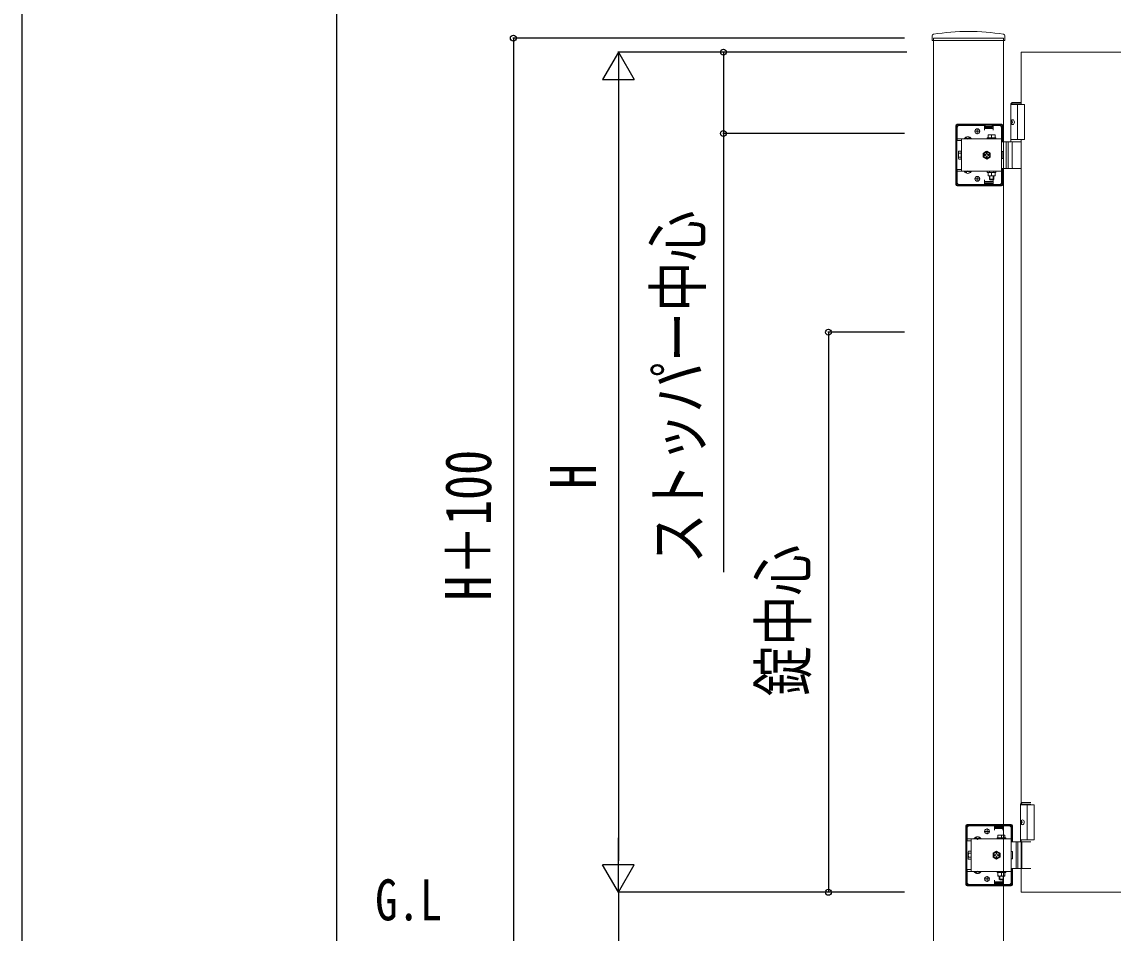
# Model space of a CAD drawing. Units: millimetres, scale not verified. Extents: x -6308 to 6308, y -4455 to 4455.
# Drawn here: x -6308 to -4749, y 876 to 2178 of the extents above; entities that cross this region are included whole.
import ezdxf
from ezdxf.enums import TextEntityAlignment as Align

# ---------------------------------------------------------------- set-up
doc = ezdxf.new("R2010")
doc.units = ezdxf.units.MM
doc.header["$LTSCALE"] = 20
for name, color, linetype in [('0-1_USER1', 3, 'Continuous'), ('0-4_YKK_D', 6, 'Continuous'), ('0-5_YKK_ZWAK', 7, 'Continuous')]:
    doc.layers.add(name, color=color, linetype=linetype)
doc.layers.add('0-3_YKK_A1', color=4, linetype='Continuous', lineweight=18)
doc.styles.add('ＭＳ ゴシック', font='')
doc.styles.get('ＭＳ ゴシック').set_extended_font_data('MS Gothic')

msp = doc.modelspace()

# ---------------------------------------------------------------- linework, layer by layer
at = {"layer": '0-3_YKK_A1'}
for p, q in [((-5007.22, 2158.19), (-5007.57, 2151.53)), ((-5007.07, 2151), (-4903.87, 2151)), ((-5005.47, 2154.5), (-5005.47, 2151)), ((-5005.47, 854.5), (-5005.47, 2151)), ((-4905.47, 854.5), (-4905.47, 2151)), ((-4903.72, 2158.19), (-4903.37, 2151.53)), ((-4880.47, 2059.5), (-4880.47, 2134.5)), ((-4892.97, 2062.5), (-4894.97, 2060.5)), ((-4894.97, 2006.5), (-4894.97, 2060.5)), ((-4894.97, 2060.5), (-4880.47, 2060.5)), ((-4892.97, 2062.5), (-4880.47, 2062.5)), ((-4885.47, 2059.5), (-4885.47, 2009.5)), ((-4973.47, 1945.5), (-4973.47, 2029.5)), ((-4971.97, 1945.5), (-4971.97, 2029.5)), ((-4971.47, 2031.5), (-4908.47, 2031.5)), ((-4971.47, 2030), (-4908.47, 2030)), ((-4971.47, 2026.5), (-4971.47, 2008.2)), ((-4932.47, 2029.5), (-4968.47, 2029.5)), ((-4932.47, 2023), (-4932.47, 2029.5)), ((-4920.47, 2028.5), (-4932.47, 2028.5)), ((-4931.47, 2027), (-4931.47, 2030)), ((-4931.47, 2027), (-4921.47, 2027)), ((-4921.47, 2027), (-4921.47, 2030)), ((-4920.47, 2023), (-4920.47, 2029.5)), ((-4911.47, 2029.5), (-4920.47, 2029.5)), ((-4916.97, 2030), (-4916.97, 2031.5)), ((-4908.97, 2030), (-4908.97, 2031.5)), ((-4908.47, 1948.5), (-4908.47, 2026.5)), ((-4907.97, 2006.5), (-4907.97, 2029.5)), ((-4906.47, 2006.5), (-4906.47, 2029.5)), ((-4893.67, 2036.6), (-4894.27, 2036.6)), ((-4893.67, 2032.4), (-4894.27, 2032.4)), ((-4892.66, 2034.92), (-4893.25, 2034.92)), ((-4892.66, 2034.08), (-4893.25, 2034.08)), ((-4971.47, 2010.7), (-4908.47, 2010.7)), ((-4965.47, 2008.2), (-4965.47, 2010.7)), ((-4961.22, 2011.21), (-4961.22, 2010.7)), ((-4951.72, 2011.21), (-4961.22, 2011.21)), ((-4951.72, 2010.7), (-4961.22, 2010.7)), ((-4958.82, 2013.2), (-4957.62, 2010.73)), ((-4957.62, 2010.73), (-4956.47, 2010.12)), ((-4955.33, 2010.73), (-4956.47, 2010.12)), ((-4954.12, 2013.2), (-4955.33, 2010.73)), ((-4951.72, 2011.21), (-4951.72, 2010.7)), ((-4946.97, 2021.5), (-4938.97, 2021.5)), ((-4946.22, 2021.25), (-4946.22, 2021.75)), ((-4942.97, 2017.5), (-4942.97, 2025.5)), ((-4939.72, 2021.25), (-4939.72, 2021.75)), ((-4920.47, 2025.5), (-4932.47, 2025.5)), ((-4928.72, 2012.3), (-4928.72, 2010.7)), ((-4916.22, 2012.3), (-4928.72, 2012.3)), ((-4928.72, 2010.7), (-4916.22, 2010.7)), ((-4927.47, 2016.3), (-4927.47, 2012.3)), ((-4917.47, 2016.3), (-4927.47, 2016.3)), ((-4927.47, 2012.3), (-4917.47, 2012.3)), ((-4922.47, 2012.3), (-4922.47, 2015.87)), ((-4917.47, 2012.3), (-4917.47, 2016.3)), ((-4916.22, 2010.7), (-4916.22, 2012.3)), ((-4965.47, 2008.2), (-4971.47, 2008.2)), ((-4965.47, 2008.2), (-4965.47, 1966.8)), ((-4905.47, 2006.5), (-4908.47, 2006.5)), ((-4907.97, 2008.2), (-4906.47, 2008.2)), ((-4880.47, 2006.5), (-4905.47, 2006.5)), ((-4901.47, 2006.5), (-4901.47, 1968.5)), ((-4898.97, 2006.5), (-4898.97, 1968.5)), ((-4894.97, 2009.5), (-4875.47, 2009.5)), ((-4893.28, 1970), (-4893.28, 2005)), ((-4880.47, 1059.5), (-4880.47, 2009.5)), ((-4969.77, 1992.5), (-4969.32, 1993.27)), ((-4969.77, 1992.5), (-4969.77, 1982.5)), ((-4969.77, 1982.5), (-4969.32, 1981.73)), ((-4965.77, 1993.27), (-4969.32, 1993.27)), ((-4965.77, 1990.39), (-4969.32, 1990.39)), ((-4965.77, 1984.61), (-4969.32, 1984.61)), ((-4965.77, 1981.73), (-4969.32, 1981.73)), ((-4965.77, 1981.73), (-4965.77, 1993.27)), ((-4965.77, 1991.4), (-4965.47, 1991.4)), ((-4965.77, 1983.6), (-4965.77, 1991.4)), ((-4965.77, 1983.6), (-4965.47, 1983.6)), ((-4934.47, 1990.39), (-4929.47, 1993.27)), ((-4934.47, 1984.61), (-4934.47, 1990.39)), ((-4929.47, 1981.73), (-4934.47, 1984.61)), ((-4932.62, 1988.1), (-4931.38, 1988.1)), ((-4932.62, 1986.9), (-4932.62, 1988.1)), ((-4931.38, 1986.9), (-4932.62, 1986.9)), ((-4930.07, 1989.41), (-4930.07, 1990.65)), ((-4930.07, 1990.65), (-4928.87, 1990.65)), ((-4929.47, 1993.27), (-4924.47, 1990.39)), ((-4924.47, 1984.61), (-4929.47, 1981.73)), ((-4928.87, 1990.65), (-4928.87, 1989.41)), ((-4928.87, 1985.59), (-4928.87, 1984.35)), ((-4926.32, 1986.9), (-4927.56, 1986.9)), ((-4924.47, 1990.39), (-4924.47, 1984.61)), ((-4965.47, 1966.8), (-4971.47, 1966.8)), ((-4971.47, 1966.8), (-4971.47, 1948.5)), ((-4971.47, 1964.3), (-4908.47, 1964.3)), ((-4965.47, 1966.8), (-4965.47, 1964.3)), ((-4951.72, 1964.3), (-4961.22, 1964.3)), ((-4961.22, 1963.79), (-4961.22, 1964.3)), ((-4958.82, 1961.8), (-4957.62, 1964.27)), ((-4957.62, 1964.27), (-4956.47, 1964.88)), ((-4955.33, 1964.27), (-4956.47, 1964.88)), ((-4954.12, 1961.8), (-4955.33, 1964.27)), ((-4951.72, 1963.79), (-4951.72, 1964.3)), ((-4928.72, 1964.3), (-4916.22, 1964.3)), ((-4928.72, 1962.7), (-4928.72, 1964.3)), ((-4925.67, 1964.3), (-4925.67, 1962.7)), ((-4919.27, 1964.3), (-4919.27, 1962.7)), ((-4916.22, 1964.3), (-4916.22, 1962.7)), ((-4908.47, 1968.5), (-4905.47, 1968.5)), ((-4907.97, 1945.5), (-4907.97, 1968.5)), ((-4907.97, 1966.8), (-4906.47, 1966.8)), ((-4906.47, 1945.5), (-4906.47, 1968.5)), ((-4905.47, 1968.5), (-4880.47, 1968.5)), ((-4951.72, 1963.79), (-4961.22, 1963.79)), ((-4946.97, 1953.5), (-4938.97, 1953.5)), ((-4946.22, 1953.75), (-4946.22, 1953.25)), ((-4942.97, 1957.5), (-4942.97, 1949.5)), ((-4939.72, 1953.75), (-4939.72, 1953.25)), ((-4932.47, 1952), (-4932.47, 1945.5)), ((-4920.47, 1949.5), (-4932.47, 1949.5)), ((-4916.22, 1962.7), (-4928.72, 1962.7)), ((-4927.47, 1957.7), (-4927.47, 1962.7)), ((-4927.47, 1962.7), (-4917.47, 1962.7)), ((-4917.47, 1957.7), (-4927.47, 1957.7)), ((-4925.47, 1957.7), (-4925.47, 1953.3)), ((-4925.47, 1953.3), (-4924.47, 1952.3)), ((-4919.47, 1953.3), (-4925.47, 1953.3)), ((-4924.93, 1957.7), (-4924.93, 1952.76)), ((-4920.47, 1952.3), (-4924.47, 1952.3)), ((-4922.47, 1962.7), (-4922.47, 1958.13)), ((-4919.47, 1953.3), (-4920.47, 1952.3)), ((-4920.47, 1952), (-4920.47, 1945.5)), ((-4920.01, 1957.7), (-4920.01, 1952.76)), ((-4919.47, 1957.7), (-4919.47, 1953.3)), ((-4917.47, 1962.7), (-4917.47, 1957.7)), ((-4971.47, 1945), (-4908.47, 1945)), ((-4971.47, 1943.5), (-4908.47, 1943.5)), ((-4968.47, 1945.5), (-4932.47, 1945.5)), ((-4920.47, 1946.5), (-4932.47, 1946.5)), ((-4931.47, 1948), (-4931.47, 1945)), ((-4931.47, 1948), (-4921.47, 1948)), ((-4921.47, 1948), (-4921.47, 1945)), ((-4920.47, 1945.5), (-4911.47, 1945.5)), ((-4916.97, 1943.5), (-4916.97, 1945)), ((-4908.97, 1943.5), (-4908.97, 1945)), ((-4878.97, 1062.5), (-4880.97, 1060.5)), ((-4880.97, 1006.5), (-4880.97, 1060.5)), ((-4880.97, 1060.5), (-4866.47, 1060.5)), ((-4878.97, 1062.5), (-4866.47, 1062.5)), ((-4871.47, 1059.5), (-4871.47, 1009.5)), ((-4959.47, 945.5), (-4959.47, 1029.5)), ((-4957.97, 945.5), (-4957.97, 1029.5)), ((-4957.47, 1031.5), (-4894.47, 1031.5)), ((-4957.47, 1030), (-4894.47, 1030)), ((-4918.47, 1029.5), (-4954.47, 1029.5)), ((-4918.47, 1023), (-4918.47, 1029.5)), ((-4917.47, 1027), (-4917.47, 1030)), ((-4907.47, 1027), (-4907.47, 1030)), ((-4906.47, 1023), (-4906.47, 1029.5)), ((-4897.47, 1029.5), (-4906.47, 1029.5)), ((-4902.97, 1030), (-4902.97, 1031.5)), ((-4894.97, 1030), (-4894.97, 1031.5)), ((-4893.97, 1006.5), (-4893.97, 1029.5)), ((-4892.47, 1006.5), (-4892.47, 1029.5)), ((-4879.67, 1036.6), (-4880.27, 1036.6)), ((-4879.67, 1032.4), (-4880.27, 1032.4)), ((-4878.66, 1034.92), (-4879.25, 1034.92)), ((-4878.66, 1034.08), (-4879.25, 1034.08)), ((-4957.47, 1026.5), (-4957.47, 1008.2)), ((-4944.82, 1013.2), (-4943.62, 1010.73)), ((-4940.12, 1013.2), (-4941.33, 1010.73)), ((-4932.97, 1021.5), (-4924.97, 1021.5)), ((-4932.22, 1021.25), (-4932.22, 1021.75)), ((-4928.97, 1017.5), (-4928.97, 1025.5)), ((-4925.72, 1021.25), (-4925.72, 1021.75)), ((-4906.47, 1028.5), (-4918.47, 1028.5)), ((-4906.47, 1025.5), (-4918.47, 1025.5)), ((-4917.47, 1027), (-4907.47, 1027)), ((-4913.47, 1016.3), (-4913.47, 1012.3)), ((-4903.47, 1016.3), (-4913.47, 1016.3)), ((-4908.47, 1012.3), (-4908.47, 1015.87)), ((-4903.47, 1012.3), (-4903.47, 1016.3)), ((-4894.47, 948.5), (-4894.47, 1026.5)), ((-4957.47, 1010.7), (-4894.47, 1010.7)), ((-4951.47, 1008.2), (-4957.47, 1008.2)), ((-4951.47, 1008.2), (-4951.47, 1010.7)), ((-4951.47, 1008.2), (-4951.47, 966.8)), ((-4947.22, 1011.21), (-4947.22, 1010.7)), ((-4937.72, 1011.21), (-4947.22, 1011.21)), ((-4937.72, 1010.7), (-4947.22, 1010.7)), ((-4943.62, 1010.73), (-4942.47, 1010.12)), ((-4941.33, 1010.73), (-4942.47, 1010.12)), ((-4937.72, 1011.21), (-4937.72, 1010.7)), ((-4914.72, 1012.3), (-4914.72, 1010.7)), ((-4902.22, 1012.3), (-4914.72, 1012.3)), ((-4914.72, 1010.7), (-4902.22, 1010.7)), ((-4913.47, 1012.3), (-4903.47, 1012.3)), ((-4902.22, 1010.7), (-4902.22, 1012.3)), ((-4891.47, 1006.5), (-4894.47, 1006.5)), ((-4893.97, 1008.2), (-4892.47, 1008.2)), ((-4866.47, 1006.5), (-4891.47, 1006.5)), ((-4887.47, 1006.5), (-4887.47, 968.5)), ((-4884.97, 1006.5), (-4884.97, 968.5)), ((-4880.97, 1009.5), (-4861.47, 1009.5)), ((-4879.28, 970), (-4879.28, 1005)), ((-4955.77, 992.5), (-4955.32, 993.27)), ((-4955.77, 992.5), (-4955.77, 982.5)), ((-4955.77, 982.5), (-4955.32, 981.73)), ((-4951.77, 993.27), (-4955.32, 993.27)), ((-4951.77, 990.39), (-4955.32, 990.39)), ((-4951.77, 984.61), (-4955.32, 984.61)), ((-4951.77, 981.73), (-4951.77, 993.27)), ((-4951.77, 991.4), (-4951.47, 991.4)), ((-4951.77, 983.6), (-4951.77, 991.4)), ((-4951.77, 983.6), (-4951.47, 983.6)), ((-4920.47, 990.39), (-4915.47, 993.27)), ((-4920.47, 984.61), (-4920.47, 990.39)), ((-4915.47, 981.73), (-4920.47, 984.61)), ((-4918.62, 988.1), (-4917.38, 988.1)), ((-4918.62, 986.9), (-4918.62, 988.1)), ((-4917.38, 986.9), (-4918.62, 986.9)), ((-4916.07, 989.41), (-4916.07, 990.65)), ((-4916.07, 990.65), (-4914.87, 990.65)), ((-4915.47, 993.27), (-4910.47, 990.39)), ((-4910.47, 984.61), (-4915.47, 981.73)), ((-4914.87, 990.65), (-4914.87, 989.41)), ((-4914.87, 985.59), (-4914.87, 984.35)), ((-4912.32, 986.9), (-4913.56, 986.9)), ((-4910.47, 990.39), (-4910.47, 984.61)), ((-4951.47, 966.8), (-4957.47, 966.8)), ((-4957.47, 966.8), (-4957.47, 948.5)), ((-4951.77, 981.73), (-4955.32, 981.73)), ((-4951.47, 966.8), (-4951.47, 964.3)), ((-4894.47, 968.5), (-4891.47, 968.5)), ((-4893.97, 945.5), (-4893.97, 968.5)), ((-4893.97, 966.8), (-4892.47, 966.8)), ((-4892.47, 945.5), (-4892.47, 968.5)), ((-4891.47, 968.5), (-4866.47, 968.5)), ((-4957.47, 964.3), (-4894.47, 964.3)), ((-4937.72, 964.3), (-4947.22, 964.3)), ((-4947.22, 963.79), (-4947.22, 964.3)), ((-4937.72, 963.79), (-4947.22, 963.79)), ((-4944.82, 961.8), (-4943.62, 964.27)), ((-4943.62, 964.27), (-4942.47, 964.88)), ((-4941.33, 964.27), (-4942.47, 964.88)), ((-4940.12, 961.8), (-4941.33, 964.27)), ((-4937.72, 963.79), (-4937.72, 964.3)), ((-4932.97, 953.5), (-4924.97, 953.5)), ((-4932.22, 953.75), (-4932.22, 953.25)), ((-4928.97, 957.5), (-4928.97, 949.5)), ((-4925.72, 953.75), (-4925.72, 953.25)), ((-4918.47, 952), (-4918.47, 945.5)), ((-4914.72, 964.3), (-4902.22, 964.3)), ((-4914.72, 962.7), (-4914.72, 964.3)), ((-4902.22, 962.7), (-4914.72, 962.7)), ((-4913.47, 957.7), (-4913.47, 962.7)), ((-4913.47, 962.7), (-4903.47, 962.7)), ((-4903.47, 957.7), (-4913.47, 957.7)), ((-4911.67, 964.3), (-4911.67, 962.7)), ((-4911.47, 957.7), (-4911.47, 953.3)), ((-4911.47, 953.3), (-4910.47, 952.3)), ((-4905.47, 953.3), (-4911.47, 953.3)), ((-4910.93, 957.7), (-4910.93, 952.76)), ((-4906.47, 952.3), (-4910.47, 952.3)), ((-4908.47, 962.7), (-4908.47, 958.13)), ((-4905.47, 953.3), (-4906.47, 952.3)), ((-4906.47, 952), (-4906.47, 945.5)), ((-4906.01, 957.7), (-4906.01, 952.76)), ((-4905.47, 957.7), (-4905.47, 953.3)), ((-4905.27, 964.3), (-4905.27, 962.7)), ((-4903.47, 962.7), (-4903.47, 957.7)), ((-4902.22, 964.3), (-4902.22, 962.7)), ((-4957.47, 945), (-4894.47, 945)), ((-4957.47, 943.5), (-4894.47, 943.5)), ((-4954.47, 945.5), (-4918.47, 945.5)), ((-4906.47, 949.5), (-4918.47, 949.5)), ((-4906.47, 946.5), (-4918.47, 946.5)), ((-4917.47, 948), (-4917.47, 945)), ((-4917.47, 948), (-4907.47, 948)), ((-4907.47, 948), (-4907.47, 945)), ((-4906.47, 945.5), (-4897.47, 945.5)), ((-4902.97, 943.5), (-4902.97, 945)), ((-4894.97, 943.5), (-4894.97, 945))]:
    msp.add_line(p, q, dxfattribs=at)
for points in [[(-5005.47, 2154.5), (-4905.47, 2154.5), (-4905.47, 2151)], [(-4880.47, 2134.5), (-4080.47, 2134.5), (-4080.47, 934.5), (-4880.47, 934.5), (-4880.47, 1009.5)], [(-4894.97, 2059.5), (-4875.47, 2059.5), (-4875.47, 2009.5)], [(-4894.38, 2035.76), (-4894.41, 2035.6), (-4894.46, 2035.44), (-4894.52, 2035.29), (-4894.6, 2035.17), (-4894.7, 2035.06), (-4894.76, 2035.01)], [(-4894.76, 2033.99), (-4894.7, 2033.94), (-4894.6, 2033.83), (-4894.52, 2033.71), (-4894.46, 2033.56), (-4894.41, 2033.4), (-4894.38, 2033.24)], [(-4893.25, 2034.92), (-4893.37, 2034.94), (-4893.47, 2034.98), (-4893.57, 2035.06), (-4893.66, 2035.17), (-4893.73, 2035.29), (-4893.77, 2035.44), (-4893.79, 2035.6), (-4893.79, 2035.76)], [(-4893.79, 2033.24), (-4893.79, 2033.4), (-4893.77, 2033.56), (-4893.73, 2033.71), (-4893.66, 2033.83), (-4893.57, 2033.94), (-4893.47, 2034.02), (-4893.37, 2034.06), (-4893.25, 2034.08)], [(-4928.87, 1984.35), (-4930.07, 1984.35), (-4930.07, 1985.59)], [(-4927.56, 1988.1), (-4926.32, 1988.1), (-4926.32, 1986.9)], [(-4908.47, 1982.4), (-4906.47, 1982.4), (-4906.47, 1992.6), (-4908.47, 1992.6)], [(-4880.97, 1059.5), (-4861.47, 1059.5), (-4861.47, 1009.5)], [(-4880.38, 1035.76), (-4880.41, 1035.6), (-4880.46, 1035.44), (-4880.52, 1035.29), (-4880.6, 1035.17), (-4880.7, 1035.06), (-4880.76, 1035.01)], [(-4880.76, 1033.99), (-4880.7, 1033.94), (-4880.6, 1033.83), (-4880.52, 1033.71), (-4880.46, 1033.56), (-4880.41, 1033.4), (-4880.38, 1033.24)], [(-4879.25, 1034.92), (-4879.37, 1034.94), (-4879.47, 1034.98), (-4879.57, 1035.06), (-4879.66, 1035.17), (-4879.73, 1035.29), (-4879.77, 1035.44), (-4879.79, 1035.6), (-4879.79, 1035.76)], [(-4879.79, 1033.24), (-4879.79, 1033.4), (-4879.77, 1033.56), (-4879.73, 1033.71), (-4879.66, 1033.83), (-4879.57, 1033.94), (-4879.47, 1034.02), (-4879.37, 1034.06), (-4879.25, 1034.08)], [(-4914.87, 984.35), (-4916.07, 984.35), (-4916.07, 985.59)], [(-4913.56, 988.1), (-4912.32, 988.1), (-4912.32, 986.9)], [(-4894.47, 982.4), (-4892.47, 982.4), (-4892.47, 992.6), (-4894.47, 992.6)]]:
    msp.add_lwpolyline(points, dxfattribs=at)
for centre, radius, start, end in [((-5007.07, 2151.5), 0.5, 177, 270), ((-5005.22, 2158.08), 2, 99.0011, 177), ((-4955.47, 1844), 320, 80.9989, 99.0011), ((-4905.72, 2158.08), 2, 3, 80.9989), ((-4903.87, 2151.5), 0.5, 270, 3), ((-4971.47, 2029.5), 2, 90, 180), ((-4971.47, 2029.5), 0.5, 90, 180), ((-4968.47, 2026.5), 3, 90, 180), ((-4911.47, 2026.5), 3, 0, 90), ((-4908.47, 2029.5), 2, 0, 90), ((-4908.47, 2029.5), 0.5, 0, 90), ((-4956.47, 2007.93), 5.77, 34.65097, 145.34903), ((-4942.97, 2021.75), 3.25, 0, 180), ((-4942.97, 2021.25), 3.25, 180, 0), ((-4924.97, 2008.87), 7.43, 70.34714, 109.65286), ((-4919.97, 2008.87), 7.43, 70.34714, 109.65286), ((-4891.78, 2005), 1.5, 90, 180), ((-4967.21, 1991.83), 2.56, 145.61575, 214.38425), ((-4960.22, 1987.5), 9.55, 162.41205, 197.58795), ((-4967.21, 1983.17), 2.56, 145.61575, 214.38425), ((-4929.47, 1987.5), 5, 103.11701, 349.84078), ((-4929.47, 1987.5), 4.3, 96.72822, 356.22957), ((-4931.38, 1989.41), 1.31, 270, 0), ((-4931.38, 1985.59), 1.31, 0, 90), ((-4929.47, 1987.5), 5, 349.84078, 103.11701), ((-4929.47, 1987.5), 4.3, 356.22957, 96.72822), ((-4927.56, 1989.41), 1.31, 180, 270), ((-4927.56, 1985.59), 1.31, 90, 180), ((-4891.78, 1970), 1.5, 180, 270), ((-4968.47, 1948.5), 3, 180, 270), ((-4956.47, 1967.07), 5.77, 214.65097, 325.34903), ((-4942.97, 1953.75), 3.25, 0, 180), ((-4942.97, 1953.25), 3.25, 180, 0), ((-4924.97, 1965.13), 7.43, 250.34714, 289.65286), ((-4919.97, 1965.13), 7.43, 250.34714, 289.65286), ((-4911.47, 1948.5), 3, 270, 0), ((-4971.47, 1945.5), 2, 180, 270), ((-4971.47, 1945.5), 0.5, 180, 270), ((-4908.47, 1945.5), 0.5, 270, 0), ((-4908.47, 1945.5), 2, 270, 0), ((-4957.47, 1029.5), 2, 90, 180), ((-4957.47, 1029.5), 0.5, 90, 180), ((-4954.47, 1026.5), 3, 90, 180), ((-4897.47, 1026.5), 3, 0, 90), ((-4894.47, 1029.5), 2, 0, 90), ((-4894.47, 1029.5), 0.5, 0, 90), ((-4942.47, 1007.93), 5.77, 34.65097, 145.34903), ((-4928.97, 1021.75), 3.25, 0, 180), ((-4928.97, 1021.25), 3.25, 180, 0), ((-4910.97, 1008.87), 7.43, 70.34714, 109.65286), ((-4905.97, 1008.87), 7.43, 70.34714, 109.65286), ((-4877.78, 1005), 1.5, 90, 180), ((-4953.21, 991.83), 2.56, 145.61575, 214.38425), ((-4946.22, 987.5), 9.55, 162.41205, 197.58795), ((-4953.21, 983.17), 2.56, 145.61575, 214.38425), ((-4915.47, 987.5), 5, 103.11701, 349.84078), ((-4915.47, 987.5), 4.3, 96.72822, 356.22957), ((-4917.38, 989.41), 1.31, 270, 0), ((-4917.38, 985.59), 1.31, 0, 90), ((-4915.47, 987.5), 5, 349.84078, 103.11701), ((-4915.47, 987.5), 4.3, 356.22957, 96.72822), ((-4913.56, 989.41), 1.31, 180, 270), ((-4913.56, 985.59), 1.31, 90, 180), ((-4877.78, 970), 1.5, 180, 270), ((-4942.47, 967.07), 5.77, 214.65097, 325.34903), ((-4928.97, 953.75), 3.25, 0, 180), ((-4928.97, 953.25), 3.25, 180, 0), ((-4910.97, 965.13), 7.43, 250.34714, 289.65286), ((-4905.97, 965.13), 7.43, 250.34714, 289.65286), ((-4957.47, 945.5), 2, 180, 270), ((-4957.47, 945.5), 0.5, 180, 270), ((-4954.47, 948.5), 3, 180, 270), ((-4897.47, 948.5), 3, 270, 0), ((-4894.47, 945.5), 0.5, 270, 0), ((-4894.47, 945.5), 2, 270, 0)]:
    msp.add_arc(centre, radius, start, end, dxfattribs=at)
for centre in [(-4892.31, 2034.5), (-4878.31, 1034.5)]:
    msp.add_ellipse(centre, major_axis=(0, -3.5), ratio=0.707107, dxfattribs=at)
for centre, start_param, end_param in [((-4888.08, 2034.5), 1.3352921, 1.4303349), ((-4888.08, 2034.5), 1.7112577, 1.8063006), ((-4887.49, 2034.5), 1.3352921, 1.4303349), ((-4887.49, 2034.5), 1.7112577, 1.8063006), ((-4886.3, 2034.5), 1.5241127, 1.6174799), ((-4874.08, 1034.5), 1.3352921, 1.4303349), ((-4874.08, 1034.5), 1.7112577, 1.8063006), ((-4873.49, 1034.5), 1.3352921, 1.4303349), ((-4873.49, 1034.5), 1.7112577, 1.8063006), ((-4872.3, 1034.5), 1.5241127, 1.6174799)]:
    msp.add_ellipse(centre, major_axis=(0, 9), ratio=0.707107, start_param=start_param, end_param=end_param, dxfattribs=at)
at = {"layer": '0-4_YKK_D'}
for p, q in [((-5046.85, 2154.5), (-5606.47, 2154.5)), ((-5605.47, 2154.5), (-5605.47, 854.5)), ((-5455.47, 2134.5), (-5477.97, 2095.53)), ((-5046.85, 2134.5), (-5456.47, 2134.5)), ((-5455.47, 2134.5), (-5432.97, 2095.53)), ((-5455.47, 2134.5), (-5455.47, 2056.56)), ((-5043.37, 2134.5), (-5306.47, 2134.5)), ((-5477.97, 2095.53), (-5432.97, 2095.53)), ((-5455.47, 2089.5), (-5455.47, 979.5)), ((-5046.85, 2018.38), (-5306.47, 2018.38)), ((-5046.85, 1734.5), (-5156.47, 1734.5)), ((-5155.47, 1734.5), (-5155.47, 934.5)), ((-5455.47, 934.5), (-5455.47, 1012.44)), ((-5455.47, 934.5), (-5477.97, 973.47)), ((-5432.97, 973.47), (-5477.97, 973.47)), ((-5455.47, 934.5), (-5432.97, 973.47)), ((-5046.85, 934.5), (-5456.47, 934.5)), ((-5046.85, 934.5), (-5456.47, 934.5)), ((-5046.85, 934.5), (-5156.47, 934.5))]:
    msp.add_line(p, q, dxfattribs=at)
for points in [[(-5305.47, 2134.5), (-5305.47, 2018.38), (-5305.47, 1391.78)], [(-5455.47, 934.5), (-5455.47, 854.5), (-5455.47, 707.9)]]:
    msp.add_lwpolyline(points, dxfattribs=at)
for centre in [(-5605.47, 2154.5), (-5305.47, 2134.5), (-5305.47, 2018.38), (-5155.47, 1734.5), (-5155.47, 934.5)]:
    msp.add_circle(centre, 4.25, dxfattribs=at)
at = {"layer": '0-5_YKK_ZWAK'}
msp.add_line((-5857.47, -3787.5), (-5857.47, 4162.5), dxfattribs=at)
msp.add_lwpolyline([(-6307.5, -4455), (6307.5, -4455), (6307.5, 4455), (-6307.5, 4455)], close=True, dxfattribs=at)

# ---------------------------------------------------------------- texts
at = {"layer": '0-1_USER1', "style": 'ＭＳ ゴシック', "width": 0.8}
msp.add_text('G.L', height=58.65, dxfattribs=at).set_placement((-5802.82, 876.78), align=Align.BOTTOM_LEFT)
at = {"layer": '0-4_YKK_D', "style": 'ＭＳ ゴシック', "width": 0.8}
for s, p in [('ストッパー中心', (-5317.47, 1403.78)), ('H＋100', (-5617.47, 1350.9)), ('H', (-5467.47, 1510.5)), ('錠中心', (-5167.47, 1214.5))]:
    msp.add_text(s, height=65.98, rotation=90, dxfattribs=at).set_placement(p, align=Align.BOTTOM_LEFT)

doc.saveas('drawing.dxf')
